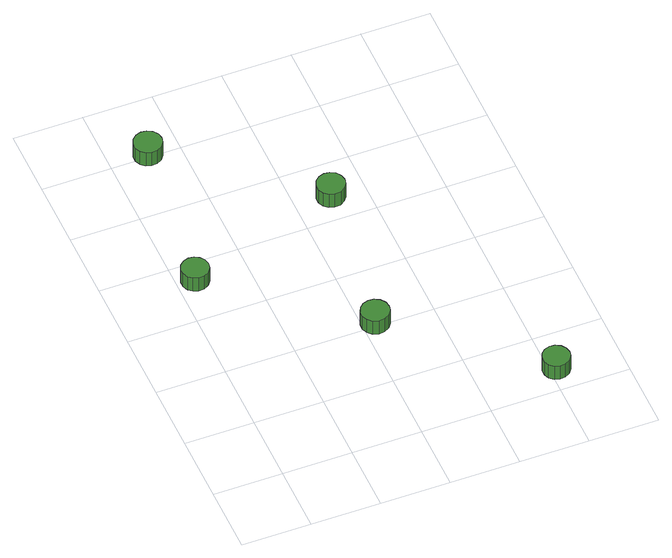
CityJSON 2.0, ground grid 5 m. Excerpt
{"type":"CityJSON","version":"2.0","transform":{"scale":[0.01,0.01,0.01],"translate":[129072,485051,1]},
"CityObjects":{
"tree1":{"type":"SolitaryVegetationObject","attributes":{"function":"something"},"geometry":[{"type":"MultiSurface","lod":"1","boundaries":[[[0,1,2,3,4,5,6,7,8,9,10,11,12,13,14]],[[15,16,17,18,19,20,21,22,23,24,25,26,27,28,29]],[[0,29,28,1]],[[1,28,27,2]],[[2,27,26,3]],[[3,26,25,4]],[[4,25,24,5]],[[5,24,23,6]],[[6,23,22,7]],[[7,22,21,8]],[[8,21,20,9]],[[9,20,19,10]],[[10,19,18,11]],[[11,18,17,12]],[[12,17,16,13]],[[13,16,15,14]],[[14,15,29,0]]]}]},
"tree2":{"type":"SolitaryVegetationObject","attributes":{"function":"something"},"geometry":[{"type":"MultiSurface","lod":"1","boundaries":[[[30,31,32,33,34,35,36,37,38,39,40,41,42,43,44]],[[45,46,47,48,49,50,51,52,53,54,55,56,57,58,59]],[[30,59,58,31]],[[31,58,57,32]],[[32,57,56,33]],[[33,56,55,34]],[[34,55,54,35]],[[35,54,53,36]],[[36,53,52,37]],[[37,52,51,38]],[[38,51,50,39]],[[39,50,49,40]],[[40,49,48,41]],[[41,48,47,42]],[[42,47,46,43]],[[43,46,45,44]],[[44,45,59,30]]]}]},
"tree3":{"type":"SolitaryVegetationObject","attributes":{"function":"something"},"geometry":[{"type":"MultiSurface","lod":"1","boundaries":[[[60,61,62,63,64,65,66,67,68,69,70,71,72,73,74]],[[75,76,77,78,79,80,81,82,83,84,85,86,87,88,89]],[[60,89,88,61]],[[61,88,87,62]],[[62,87,86,63]],[[63,86,85,64]],[[64,85,84,65]],[[65,84,83,66]],[[66,83,82,67]],[[67,82,81,68]],[[68,81,80,69]],[[69,80,79,70]],[[70,79,78,71]],[[71,78,77,72]],[[72,77,76,73]],[[73,76,75,74]],[[74,75,89,60]]]}]},
"tree4":{"type":"SolitaryVegetationObject","attributes":{"function":"something"},"geometry":[{"type":"MultiSurface","lod":"1","boundaries":[[[90,91,92,93,94,95,96,97,98,99,100,101,102,103,104]],[[105,106,107,108,109,110,111,112,113,114,115,116,117,118,119]],[[90,119,118,91]],[[91,118,117,92]],[[92,117,116,93]],[[93,116,115,94]],[[94,115,114,95]],[[95,114,113,96]],[[96,113,112,97]],[[97,112,111,98]],[[98,111,110,99]],[[99,110,109,100]],[[100,109,108,101]],[[101,108,107,102]],[[102,107,106,103]],[[103,106,105,104]],[[104,105,119,90]]]}]},
"tree5":{"type":"SolitaryVegetationObject","attributes":{"function":"something"},"geometry":[{"type":"MultiSurface","lod":"1","boundaries":[[[120,121,122,123,124,125,126,127,128,129,130,131,132,133,134]],[[135,136,137,138,139,140,141,142,143,144,145,146,147,148,149]],[[120,149,148,121]],[[121,148,147,122]],[[122,147,146,123]],[[123,146,145,124]],[[124,145,144,125]],[[125,144,143,126]],[[126,143,142,127]],[[127,142,141,128]],[[128,141,140,129]],[[129,140,139,130]],[[130,139,138,131]],[[131,138,137,132]],[[132,137,136,133]],[[133,136,135,134]],[[134,135,149,120]]]}]}
},
"vertices":[
[218,1833,159],[210,1873,159],[186,1905,159],[151,1926,159],[110,1930,159],[72,1917,159],[41,1890,159],[25,1853,159],[25,1812,159],[41,1775,159],[72,1748,159],[110,1736,159],[151,1740,159],[186,1760,159],[210,1793,159],[210,1793,32],[186,1760,32],[151,1740,32],[110,1736,32],[72,1748,32],[41,1775,32],[25,1812,32],[25,1853,32],[41,1890,32],[72,1917,32],[110,1930,32],[151,1926,32],[186,1905,32],[210,1873,32],[218,1833,32],
[371,3023,144],[363,3064,144],[338,3098,144],[301,3119,144],[259,3124,144],[219,3111,144],[188,3082,144],[171,3044,144],[171,3001,144],[188,2963,144],[219,2935,144],[259,2922,144],[301,2926,144],[338,2947,144],[363,2981,144],[363,2981,17],[338,2947,17],[301,2926,17],[259,2922,17],[219,2935,17],[188,2963,17],[171,3001,17],[171,3044,17],[188,3082,17],[219,3111,17],[259,3124,17],[301,3119,17],[338,3098,17],[363,3064,17],[371,3023,17],
[1178,1004,175],[1170,1046,175],[1145,1080,175],[1108,1101,175],[1066,1105,175],[1026,1092,175],[995,1064,175],[978,1026,175],[978,983,175],[995,945,175],[1026,916,175],[1066,903,175],[1108,908,175],[1145,929,175],[1170,963,175],[1170,963,48],[1145,929,48],[1108,908,48],[1066,903,48],[1026,916,48],[995,945,48],[978,983,48],[978,1026,48],[995,1064,48],[1026,1092,48],[1066,1105,48],[1108,1101,48],[1145,1080,48],[1170,1046,48],[1178,1004,48],
[1348,2194,163],[1339,2235,163],[1315,2270,163],[1278,2291,163],[1236,2295,163],[1196,2282,163],[1164,2254,163],[1147,2215,163],[1147,2173,163],[1164,2134,163],[1196,2106,163],[1236,2093,163],[1278,2097,163],[1315,2119,163],[1339,2153,163],[1339,2153,36],[1315,2119,36],[1278,2097,36],[1236,2093,36],[1196,2106,36],[1164,2134,36],[1147,2173,36],[1147,2215,36],[1164,2254,36],[1196,2282,36],[1236,2295,36],[1278,2291,36],[1315,2270,36],[1339,2235,36],[1348,2194,36],
[2124,143,198],[2116,182,198],[2092,215,198],[2056,236,198],[2016,240,198],[1977,227,198],[1947,200,198],[1931,163,198],[1931,122,198],[1947,85,198],[1977,58,198],[2016,45,198],[2056,50,198],[2092,70,198],[2116,103,198],[2116,103,71],[2092,70,71],[2056,50,71],[2016,45,71],[1977,58,71],[1947,85,71],[1931,122,71],[1931,163,71],[1947,200,71],[1977,227,71],[2016,240,71],[2056,236,71],[2092,215,71],[2116,182,71],[2124,143,71]
]}
